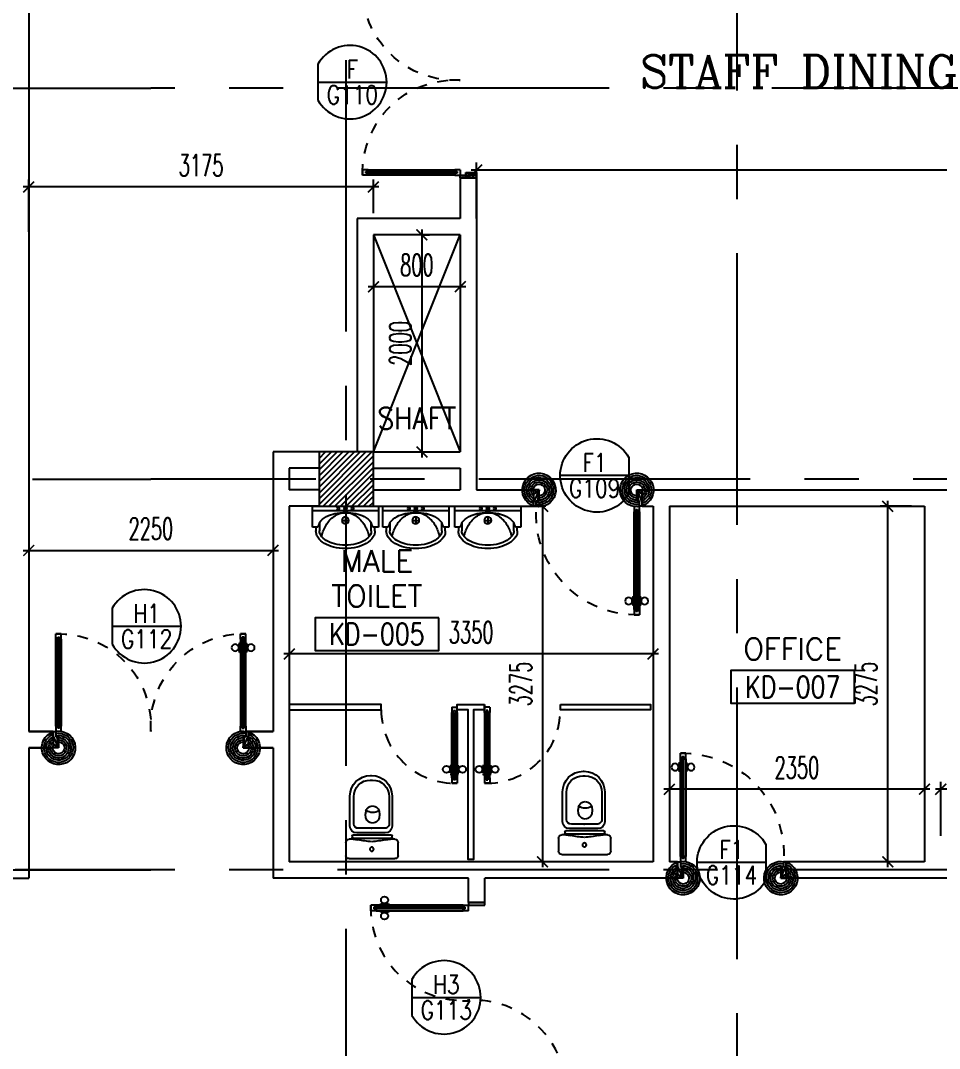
# Model space of a CAD drawing. Extents: x 417819.9 to 417911.9, y 43448 to 43539.2.
# Drawn here: x 417888.5 to 417896.96, y 43506.05 to 43515.52 of the extents above; entities that cross this region are included whole.
import ezdxf
from ezdxf.enums import TextEntityAlignment as Align

# ---------------------------------------------------------------- set-up
doc = ezdxf.new("R2010")
doc.units = 0
doc.header["$MEASUREMENT"] = 0
doc.header["$PDMODE"] = 3
doc.header["$PDSIZE"] = 0.1
for name, pattern in [('CENTER', [2, 1.25, -0.25, 0.25, -0.25]), ('CENTERX2', [4, 2.5, -0.5, 0.5, -0.5]), ('HIDDEN', [0.375, 0.25, -0.125])]:
    doc.linetypes.add(name, pattern=pattern)
doc.layers.get('0').update_dxf_attribs({"linetype": 'CONTINUOUS'})
doc.layers.get('DEFPOINTS').update_dxf_attribs({"linetype": 'CONTINUOUS'})
for name, color, linetype in [('AXES', 11, 'CENTERX2'), ('AXES1', 9, 'CENTER'), ('COL', 2, 'CONTINUOUS'), ('DIM', 4, 'CONTINUOUS'), ('DOOR', 4, 'CONTINUOUS'), ('DOOR-CR', 2, 'CONTINUOUS'), ('DOOR-NO', 3, 'CONTINUOUS'), ('HAT', 8, 'CONTINUOUS'), ('PART', 9, 'CONTINUOUS'), ('RM-BOX', 2, 'CONTINUOUS'), ('RM-NAME', 2, 'CONTINUOUS'), ('RM-NO', 2, 'CONTINUOUS'), ('SHAFTS', 4, 'CONTINUOUS'), ('SUNI-FUR', 3, 'CONTINUOUS'), ('WALL', 2, 'CONTINUOUS')]:
    doc.layers.add(name, color=color, linetype=linetype)
doc.styles.add('ROMANC', font='romanc', dxfattribs={"height": 0.1})
doc.styles.add('ROMANS', font='ROMANS.shx', dxfattribs={"width": 0.6})
doc.dimstyles.new('STANDARD in', dxfattribs={"dimtxt": 0.2, "dimasz": 0.1, "dimexe": 0.07, "dimexo": 0.05, "dimgap": 0.1, "dimtad": 1, "dimdec": 0, "dimlfac": 1000, "dimzin": 0, "dimdsep": 46, "dimtxsty": 'ROMANS', "dimblk": 'ARCHTICK', "dimcen": 0.05, "dimdle": 0.05, "dimclrd": 4, "dimclre": 4, "dimclrt": 2, "dimadec": 0, "dimazin": 0, "dimtfac": 1, "dimtdec": 0, "dimtmove": 2, "dimatfit": 3, "dimfxl": 0, "dimtolj": 1, "dimtzin": 0, "dimarcsym": 0})

# ---------------------------------------------------------------- blocks, each defined once
blk = doc.blocks.new('RM1')
at = {"layer": 'RM-BOX'}
blk.add_lwpolyline([(569.9, -200), (-569.9, -200), (-569.9, -500), (569.9, -500)], close=True, dxfattribs=at)
at = {"layer": 'RM-NAME', "style": 'ROMANS'}
for tag, p in [('ROOMNAME1', (0, 323.8)), ('ROOMNAME2', (0, 0))]:
    blk.add_attdef(tag, text='', height=200, dxfattribs=at).set_placement(p, align=Align.MIDDLE)
at = {"layer": 'RM-NO', "style": 'ROMANS', "width": 0.8}
blk.add_attdef('ROOMNO', text='', height=200, dxfattribs=at).set_placement((0, -350), align=Align.MIDDLE)
blk = doc.blocks.new('A$C272A55A0')
at = {"layer": 'DOOR', "color": 0, "linetype": 'ByBlock'}
for p, q in [((0, 900.4), (0, 1050.4)), ((50, 1050.4), (0, 1050.4)), ((50, 950.4), (50, 1050.4)), ((1750, 950.4), (1750, 1050.4)), ((1750, 1050.4), (1800, 1050.4)), ((1800, 1050.4), (1800, 900.4)), ((25, 950.4), (50, 950.4)), ((25, 900.4), (25, 950.4)), ((1775, 950.4), (1750, 950.4)), ((1775, 900.4), (1775, 950.4)), ((0, 900.4), (25, 900.4)), ((75, 900.4), (25, 900.4)), ((25, 850.4), (25, 900.4)), ((58, 870.4), (42, 870.4)), ((42, 870.4), (42, 850.4)), ((58, 850.4), (58, 870.4)), ((75, 900.4), (75, 850.4)), ((1725, 900.4), (1775, 900.4)), ((1725, 900.4), (1725, 850.4)), ((1742, 870.4), (1758, 870.4)), ((1742, 850.4), (1742, 870.4)), ((1758, 870.4), (1758, 850.4)), ((1800, 900.4), (1775, 900.4)), ((1775, 850.4), (1775, 900.4)), ((42, 850.4), (25, 850.4)), ((75, 850.4), (58, 850.4)), ((1725, 850.4), (1742, 850.4)), ((1758, 850.4), (1775, 850.4)), ((1717.8, 160.1), (1708.8, 160.1)), ((1708.8, 95.3), (1708.8, 160.1)), ((1717.8, 95.3), (1708.8, 95.3)), ((1725, 172.7), (1717.8, 172.7)), ((1717.8, 172.7), (1717.8, 82.7)), ((1717.8, 95.3), (1717.8, 160.1)), ((1775, 172.7), (1782.2, 172.7)), ((1782.2, 172.7), (1782.2, 82.7)), ((1782.2, 160.1), (1791.2, 160.1)), ((1782.2, 95.3), (1782.2, 160.1)), ((1782.2, 95.3), (1791.2, 95.3)), ((1791.2, 95.3), (1791.2, 160.1)), ((25, 50.4), (42, 50.4)), ((25, 50.4), (25, 0.4)), ((25, 0.4), (75, 0.4)), ((75, 0.4), (25, 0.4)), ((42, 50.4), (42, 30.4)), ((42, 30.4), (58, 30.4)), ((58, 50.4), (75, 50.4)), ((58, 50.4), (58, 30.4)), ((75, 50.4), (75, 0.4)), ((1725, 82.7), (1717.8, 82.7)), ((1742, 50.4), (1725, 50.4)), ((1725, 50.4), (1725, 0.4)), ((1775, 0.4), (1725, 0.4)), ((1725, 0.4), (1775, 0.4)), ((1742, 50.4), (1742, 30.4)), ((1758, 30.4), (1742, 30.4)), ((1775, 50.4), (1758, 50.4)), ((1758, 50.4), (1758, 30.4)), ((1775, 82.7), (1782.2, 82.7)), ((1775, 50.4), (1775, 0.4))]:
    blk.add_line(p, q, dxfattribs=at)
at = {"layer": 'DOOR', "color": 9, "linetype": 'ByBlock'}
for p, q in [((50, 1050.4), (0, 1010.2)), ((50, 1050.4), (0, 936.6)), ((50, 1050.4), (36.6, 950.4)), ((1750, 1050.4), (1800, 1010.2)), ((1750, 1050.4), (1800, 936.6)), ((1750, 1050.4), (1763.4, 950.4))]:
    blk.add_line(p, q, dxfattribs=at)
at = {"layer": 'DOOR', "linetype": 'ByBlock'}
for p, q in [((25, 850.4), (25, 50.4)), ((42, 850.4), (42, 50.4)), ((58, 850.4), (58, 50.4)), ((75, 50.4), (75, 850.4)), ((1725, 50.4), (1725, 850.4)), ((1742, 850.4), (1742, 50.4)), ((1758, 850.4), (1758, 50.4)), ((1775, 850.4), (1775, 50.4))]:
    blk.add_line(p, q, dxfattribs=at)
at = {"layer": 'DOOR', "color": 0, "linetype": 'ByBlock'}
for centre in [(1676.5, 127.7), (1823.5, 127.7)]:
    blk.add_circle(centre, 32.4, dxfattribs=at)
at = {"layer": 'DOOR', "color": 9, "linetype": 'ByBlock'}
for centre, radius, start, end in [((50, 1050.4), 34.4, 180, 270), ((50, 1050.4), 14.4, 180, 270), ((1750, 1050.4), 14.4, 270, 0), ((1750, 1050.4), 34.4, 270, 0), ((50, 1050.4), 54.4, 203.20738, 270), ((50, 1050.4), 74.4, 227.77643, 270), ((50, 1050.4), 94.4, 238.01819, 270), ((50, 1050.4), 114.4, 244.08384, 257.37743), ((1750, 1050.4), 54.4, 270, 336.79262), ((1750, 1050.4), 74.4, 270, 312.22357), ((1750, 1050.4), 94.4, 270, 301.98181), ((1750, 1050.4), 114.4, 282.62257, 295.91616), ((50, 1050.4), 134.4, 248.15985, 259.28002), ((50, 1050.4), 154.4, 251.10529, 256.28577), ((1750, 1050.4), 134.4, 280.71998, 291.84015), ((1750, 1050.4), 154.4, 283.71423, 288.89471)]:
    blk.add_arc(centre, radius, start, end, dxfattribs=at)
at = {"layer": 'DOOR', "linetype": 'HIDDEN', "ltscale": 0.5}
for centre, start, end in [((50, 851.4), 268.31738, 3.29648), ((1750, 851.4), 176.70352, 271.68262)]:
    blk.add_arc(centre, 851.4, start, end, dxfattribs=at)
at = {"layer": 'WALL', "linetype": 'ByBlock'}
blk.add_line((1800, 900.4), (1800, 1050.4), dxfattribs=at)
blk = doc.blocks.new('DD1')
at = {"layer": 'DOOR-CR'}
blk.add_line((-316.5, 0), (316.5, 0), dxfattribs=at)
blk.add_lwpolyline([(-316.5, -165.7, 3.820224), (-316.5, 165.7)], format="xyb", close=True, dxfattribs=at)
at = {"layer": 'DOOR-NO', "color": 255, "style": 'ROMANS'}
for tag, width, p in [('G', 0.8, (-21.7, 155.8)), ('0000', 0.7, (-21.7, -135.5))]:
    blk.add_attdef(tag, text='', height=195.5, dxfattribs=dict(at, width=width)).set_placement(p, align=Align.MIDDLE)
blk = doc.blocks.new('COL50')
at = {"layer": 'COL'}
blk.add_lwpolyline([(-250, 250), (-250, -250), (250, -250), (250, 250)], close=True, dxfattribs=at)
blk = doc.blocks.new('*X51')
at = {"color": 0}
for p, q in [((84179.2, 55117.1), (84663.1, 55601)), ((84179.2, 55170.2), (84610.1, 55601)), ((84179.2, 55223.2), (84557, 55601)), ((84179.2, 55276.2), (84504, 55601)), ((84179.2, 55329.3), (84451, 55601)), ((84179.2, 55382.3), (84397.9, 55601)), ((84179.2, 55435.3), (84344.9, 55601)), ((84179.2, 55488.4), (84291.9, 55601)), ((84179.2, 55541.4), (84238.8, 55601)), ((84179.2, 55594.4), (84185.8, 55601)), ((84216.1, 55101), (84679.2, 55564.1)), ((84269.2, 55101), (84679.2, 55511.1)), ((84322.2, 55101), (84679.2, 55458)), ((84375.2, 55101), (84679.2, 55405)), ((84428.3, 55101), (84679.2, 55352)), ((84481.3, 55101), (84679.2, 55298.9)), ((84534.3, 55101), (84679.2, 55245.9)), ((84587.4, 55101), (84679.2, 55192.9)), ((84640.4, 55101), (84679.2, 55139.8))]:
    blk.add_line(p, q, dxfattribs=at)
blk = doc.blocks.new('2')
at = {"layer": 'SUNI-FUR', "linetype": 'Continuous'}
for p, q in [((0.0137, 0.765), (0.0041, 0.765)), ((0.0159, 0.7241), (-0.0034, 0.7241)), ((-0.1849, 0.576), (-0.1849, 0.2998)), ((-0.1587, 0.5702), (-0.1587, 0.3197)), ((0.1683, 0.3197), (0.1683, 0.5702)), ((0.2027, 0.2998), (0.2027, 0.576)), ((-0.005, 0.4872), (-0.0292, 0.4813)), ((0.0193, 0.4813), (-0.005, 0.4872)), ((-0.0651, 0.438), (-0.0703, 0.4064)), ((-0.0703, 0.4064), (-0.0651, 0.3747)), ((0.0603, 0.4064), (0.0551, 0.438)), ((0.0565, 0.3772), (0.0603, 0.4064)), ((-0.0292, 0.3314), (-0.005, 0.3255)), ((-0.005, 0.3255), (0.0193, 0.3314)), ((-0.1863, 0.1994), (-0.1863, 0.2076)), ((-0.1763, 0.2176), (0.1724, 0.2176)), ((0.1724, 0.1894), (-0.1763, 0.1894)), ((-0.1219, 0.2368), (0.0089, 0.2368)), ((-0.1129, 0.2792), (0.0084, 0.2792)), ((0.0012, 0.2792), (0.1226, 0.2792)), ((0.0084, 0.2792), (0.0012, 0.2792)), ((0.0089, 0.2368), (0.1397, 0.2368)), ((0.1824, 0.2076), (0.1824, 0.1994)), ((-0.2413, 0.03), (-0.2413, 0.1498)), ((-0.2113, 0.1798), (-0.1699, 0.1798)), ((0.1743, 0.1798), (0.2113, 0.1798)), ((0.1743, 0.1798), (0.1743, 0.1798)), ((0.2413, 0.1498), (0.2413, 0.03)), ((0.2113, 0), (-0.2113, 0))]:
    blk.add_line(p, q, dxfattribs=at)
blk.add_circle((0.0019, 0.0872), 0.0184, dxfattribs=at)
for centre, radius, start, end in [((0.0041, 0.576), 0.189, 90, 180), ((0.0137, 0.576), 0.189, 0, 90), ((-0.0048, 0.5702), 0.1539, 90, 180), ((0.0144, 0.5702), 0.1539, 0, 90), ((0.0019, 0.4207), 0.0682, 117.15318, 141.07583), ((-0.0119, 0.4207), 0.0682, 38.92417, 62.84682), ((0.0126, 0.412), 0.082, 141.07583, 161.50405), ((-0.0074, 0.5367), 0.1117, 239.42337, 302.91619), ((-0.0226, 0.412), 0.082, 18.49595, 38.92417), ((-0.1219, 0.2998), 0.063, 180, 270), ((-0.1156, 0.3224), 0.0432, 183.51288, 273.51288), ((0.0126, 0.4007), 0.082, 198.49595, 218.92417), ((0.0019, 0.392), 0.0682, 218.92417, 242.84682), ((-0.0119, 0.392), 0.0682, 297.15318, 321.07583), ((-0.0289, 0.4058), 0.0901, 321.07583, 341.50405), ((0.1252, 0.3224), 0.0432, 266.48712, 356.48712), ((0.1397, 0.2998), 0.063, 270, 0), ((-0.1763, 0.2076), 0.01, 90, 180), ((-0.1763, 0.1994), 0.01, 180, 270), ((0.1724, 0.2076), 0.01, 0, 90), ((0.1724, 0.1994), 0.01, 270, 0), ((-0.2113, 0.1498), 0.03, 90, 180), ((-0.2015, -0.2523), 0.4332, 79.75352, 85.81091), ((0.0746, 1.126), 0.9726, 258.19384, 265.73474), ((-0.0701, 1.126), 0.9726, 274.26526, 281.80616), ((0.2059, -0.2523), 0.4332, 94.18909, 100.24648), ((0.2113, 0.1498), 0.03, 0, 90), ((-0.2113, 0.03), 0.03, 180, 270), ((0.2113, 0.03), 0.03, 270, 0)]:
    blk.add_arc(centre, radius, start, end, dxfattribs=at)
blk = doc.blocks.new('_ARCHTICK')
at = {"color": 0, "linetype": 'ByBlock', "const_width": 0.15}
blk.add_lwpolyline([(-0.5, -0.5), (0.5, 0.5)], dxfattribs=at)
blk = doc.blocks.new('*D435')
at = {"layer": 'DEFPOINTS', "color": 0}
for p in [(417888.5716, 43513.9851), (417891.7466, 43513.6943), (417888.5716, 43513.5206)]:
    blk.add_point(p, dxfattribs=at)
at = {"layer": 'DIM', "color": 4, "lineweight": -2}
for p, q in [((417891.7966, 43513.9851), (417888.5216, 43513.9851)), ((417888.5716, 43513.5706), (417888.5716, 43514.0551)), ((417891.7466, 43513.7443), (417891.7466, 43514.0551))]:
    blk.add_line(p, q, dxfattribs=at)
at = {"layer": 'DIM', "color": 4, "lineweight": -2, "xscale": 0.1, "yscale": 0.1, "zscale": 0.1, "rotation": 180}
blk.add_blockref('_ARCHTICK', (417888.5716, 43513.9851), dxfattribs=at)
at = {"layer": 'DIM', "color": 4, "lineweight": -2, "xscale": 0.1, "yscale": 0.1, "zscale": 0.1}
blk.add_blockref('_ARCHTICK', (417891.7466, 43513.9851), dxfattribs=at)
at = {"layer": 'DIM', "color": 2, "insert": (417890.1591, 43514.1851), "char_height": 0.2, "attachment_point": 5, "style": 'ROMANS'}
blk.add_mtext('\\A1;3175', dxfattribs=at)
blk = doc.blocks.new('*D436')
at = {"layer": 'DEFPOINTS', "color": 0}
for p in [(417891.7466, 43513.1904), (417892.5466, 43513.1904), (417891.7466, 43513.0661)]:
    blk.add_point(p, dxfattribs=at)
at = {"layer": 'DIM', "color": 4, "lineweight": -2}
for p, q in [((417891.7466, 43513.1404), (417891.7466, 43512.9961)), ((417892.5466, 43513.1404), (417892.5466, 43512.9961)), ((417892.5966, 43513.0661), (417891.6966, 43513.0661))]:
    blk.add_line(p, q, dxfattribs=at)
at = {"layer": 'DIM', "color": 4, "lineweight": -2, "xscale": 0.1, "yscale": 0.1, "zscale": 0.1, "rotation": 180}
blk.add_blockref('_ARCHTICK', (417891.7466, 43513.0661), dxfattribs=at)
at = {"layer": 'DIM', "color": 4, "lineweight": -2, "xscale": 0.1, "yscale": 0.1, "zscale": 0.1}
blk.add_blockref('_ARCHTICK', (417892.5466, 43513.0661), dxfattribs=at)
at = {"layer": 'DIM', "color": 2, "insert": (417892.1466, 43513.2661), "char_height": 0.2, "attachment_point": 5, "style": 'ROMANS'}
blk.add_mtext('\\A1;800', dxfattribs=at)
blk = doc.blocks.new('*D437')
at = {"layer": 'DEFPOINTS', "color": 0}
for p in [(417892.1466, 43513.5443), (417892.1466, 43511.5443), (417892.1931, 43511.5443)]:
    blk.add_point(p, dxfattribs=at)
at = {"layer": 'DIM', "color": 4, "lineweight": -2}
for p, q in [((417892.1931, 43513.5943), (417892.1931, 43511.4943)), ((417892.1966, 43513.5443), (417892.2631, 43513.5443)), ((417892.1966, 43511.5443), (417892.2631, 43511.5443))]:
    blk.add_line(p, q, dxfattribs=at)
at = {"layer": 'DIM', "color": 4, "lineweight": -2, "xscale": 0.1, "yscale": 0.1, "zscale": 0.1}
for p, rotation in [((417892.1931, 43513.5443), 90), ((417892.1931, 43511.5443), 270)]:
    blk.add_blockref('_ARCHTICK', p, dxfattribs=dict(at, rotation=rotation))
at = {"layer": 'DIM', "color": 2, "insert": (417891.9931, 43512.5443), "char_height": 0.2, "attachment_point": 5, "rotation": 90, "style": 'ROMANS'}
blk.add_mtext('\\A1;2000', dxfattribs=at)
blk = doc.blocks.new('*D439')
at = {"layer": 'DEFPOINTS', "color": 0}
for p in [(417905.9166, 43514.1422), (417892.6966, 43513.6447), (417905.9166, 43513.4357)]:
    blk.add_point(p, dxfattribs=at)
at = {"layer": 'DIM', "color": 4, "lineweight": -2}
for p, q in [((417892.6966, 43513.6947), (417892.6966, 43514.2122)), ((417905.9166, 43513.4857), (417905.9166, 43514.2122)), ((417892.6466, 43514.1422), (417905.9666, 43514.1422))]:
    blk.add_line(p, q, dxfattribs=at)
at = {"layer": 'DIM', "color": 4, "lineweight": -2, "xscale": 0.1, "yscale": 0.1, "zscale": 0.1, "rotation": 180}
blk.add_blockref('_ARCHTICK', (417892.6966, 43514.1422), dxfattribs=at)
at = {"layer": 'DIM', "color": 4, "lineweight": -2, "xscale": 0.1, "yscale": 0.1, "zscale": 0.1}
blk.add_blockref('_ARCHTICK', (417905.9166, 43514.1422), dxfattribs=at)
at = {"layer": 'DIM', "color": 2, "insert": (417899.3066, 43514.3422), "char_height": 0.2, "attachment_point": 5, "style": 'ROMANS'}
blk.add_mtext('\\A1;13220', dxfattribs=at)
blk = doc.blocks.new('*D444')
at = {"layer": 'DEFPOINTS', "color": 0}
for p in [(417896.9716, 43508.4376), (417899.8216, 43508.053), (417896.9716, 43507.9579)]:
    blk.add_point(p, dxfattribs=at)
at = {"layer": 'DIM', "color": 4, "lineweight": -2}
for p, q in [((417896.9716, 43508.0079), (417896.9716, 43508.5076)), ((417899.8216, 43508.103), (417899.8216, 43508.5076)), ((417899.8716, 43508.4376), (417896.9216, 43508.4376))]:
    blk.add_line(p, q, dxfattribs=at)
at = {"layer": 'DIM', "color": 4, "lineweight": -2, "xscale": 0.1, "yscale": 0.1, "zscale": 0.1, "rotation": 180}
blk.add_blockref('_ARCHTICK', (417896.9716, 43508.4376), dxfattribs=at)
at = {"layer": 'DIM', "color": 4, "lineweight": -2, "xscale": 0.1, "yscale": 0.1, "zscale": 0.1}
blk.add_blockref('_ARCHTICK', (417899.8216, 43508.4376), dxfattribs=at)
at = {"layer": 'DIM', "color": 2, "insert": (417898.3966, 43508.6376), "char_height": 0.2, "attachment_point": 5, "style": 'ROMANS'}
blk.add_mtext('\\A1;2850', dxfattribs=at)
blk = doc.blocks.new('*D446')
at = {"layer": 'DEFPOINTS', "color": 0}
for p in [(417894.4716, 43509.0453), (417896.8216, 43509.0453), (417894.4716, 43508.4376)]:
    blk.add_point(p, dxfattribs=at)
at = {"layer": 'DIM', "color": 4, "lineweight": -2}
for p, q in [((417894.4716, 43508.9953), (417894.4716, 43508.3676)), ((417896.8216, 43508.9953), (417896.8216, 43508.3676)), ((417896.8716, 43508.4376), (417894.4216, 43508.4376))]:
    blk.add_line(p, q, dxfattribs=at)
at = {"layer": 'DIM', "color": 4, "lineweight": -2, "xscale": 0.1, "yscale": 0.1, "zscale": 0.1, "rotation": 180}
blk.add_blockref('_ARCHTICK', (417894.4716, 43508.4376), dxfattribs=at)
at = {"layer": 'DIM', "color": 4, "lineweight": -2, "xscale": 0.1, "yscale": 0.1, "zscale": 0.1}
blk.add_blockref('_ARCHTICK', (417896.8216, 43508.4376), dxfattribs=at)
at = {"layer": 'DIM', "color": 2, "insert": (417895.6466, 43508.6376), "char_height": 0.2, "attachment_point": 5, "style": 'ROMANS'}
blk.add_mtext('\\A1;2350', dxfattribs=at)
blk = doc.blocks.new('*D447')
at = {"layer": 'DEFPOINTS', "color": 0}
for p in [(417896.4831, 43511.0443), (417896.7518, 43511.0443), (417896.5072, 43507.7693)]:
    blk.add_point(p, dxfattribs=at)
at = {"layer": 'DIM', "color": 4, "lineweight": -2}
for p, q in [((417896.7018, 43511.0443), (417896.4131, 43511.0443)), ((417896.4831, 43507.7193), (417896.4831, 43511.0943)), ((417896.4572, 43507.7693), (417896.4131, 43507.7693))]:
    blk.add_line(p, q, dxfattribs=at)
at = {"layer": 'DIM', "color": 4, "lineweight": -2, "xscale": 0.1, "yscale": 0.1, "zscale": 0.1}
for p, rotation in [((417896.4831, 43511.0443), 90), ((417896.4831, 43507.7693), 270)]:
    blk.add_blockref('_ARCHTICK', p, dxfattribs=dict(at, rotation=rotation))
at = {"layer": 'DIM', "color": 2, "insert": (417896.2831, 43509.4068), "char_height": 0.2, "attachment_point": 5, "rotation": 90, "style": 'ROMANS'}
blk.add_mtext('\\A1;3275', dxfattribs=at)
blk = doc.blocks.new('*D505')
at = {"layer": 'DEFPOINTS', "color": 0}
for p in [(417890.9716, 43509.7017), (417890.9716, 43509.6842), (417894.3216, 43509.7017)]:
    blk.add_point(p, dxfattribs=at)
at = {"layer": 'DIM', "color": 4, "lineweight": -2}
for p, q in [((417894.3716, 43509.6842), (417890.9216, 43509.6842)), ((417890.9716, 43509.6517), (417890.9716, 43509.6142)), ((417894.3216, 43509.6517), (417894.3216, 43509.6142))]:
    blk.add_line(p, q, dxfattribs=at)
at = {"layer": 'DIM', "color": 4, "lineweight": -2, "xscale": 0.1, "yscale": 0.1, "zscale": 0.1, "rotation": 180}
blk.add_blockref('_ARCHTICK', (417890.9716, 43509.6842), dxfattribs=at)
at = {"layer": 'DIM', "color": 4, "lineweight": -2, "xscale": 0.1, "yscale": 0.1, "zscale": 0.1}
blk.add_blockref('_ARCHTICK', (417894.3216, 43509.6842), dxfattribs=at)
at = {"layer": 'DIM', "color": 2, "insert": (417892.6466, 43509.8842), "char_height": 0.2, "attachment_point": 5, "style": 'ROMANS'}
blk.add_mtext('\\A1;3350', dxfattribs=at)
blk = doc.blocks.new('*D506')
at = {"layer": 'DEFPOINTS', "color": 0}
for p in [(417893.3831, 43511.0443), (417893.304, 43507.7693), (417893.3831, 43507.7693)]:
    blk.add_point(p, dxfattribs=at)
at = {"layer": 'DIM', "color": 4, "lineweight": -2}
for p, q in [((417893.3331, 43511.0443), (417893.234, 43511.0443)), ((417893.304, 43511.0943), (417893.304, 43507.7193)), ((417893.3331, 43507.7693), (417893.234, 43507.7693))]:
    blk.add_line(p, q, dxfattribs=at)
at = {"layer": 'DIM', "color": 4, "lineweight": -2, "xscale": 0.1, "yscale": 0.1, "zscale": 0.1}
for p, rotation in [((417893.304, 43511.0443), 90), ((417893.304, 43507.7693), 270)]:
    blk.add_blockref('_ARCHTICK', p, dxfattribs=dict(at, rotation=rotation))
at = {"layer": 'DIM', "color": 2, "insert": (417893.104, 43509.4068), "char_height": 0.2, "attachment_point": 5, "rotation": 90, "style": 'ROMANS'}
blk.add_mtext('\\A1;3275', dxfattribs=at)
blk = doc.blocks.new('*D448')
at = {"layer": 'DEFPOINTS', "color": 0}
for p in [(417888.5716, 43510.7577), (417890.8216, 43510.7577), (417890.8216, 43510.6373)]:
    blk.add_point(p, dxfattribs=at)
at = {"layer": 'DIM', "color": 4, "lineweight": -2}
for p, q in [((417888.5716, 43510.7077), (417888.5716, 43510.5673)), ((417890.8216, 43510.7077), (417890.8216, 43510.5673)), ((417888.5216, 43510.6373), (417890.8716, 43510.6373))]:
    blk.add_line(p, q, dxfattribs=at)
at = {"layer": 'DIM', "color": 4, "lineweight": -2, "xscale": 0.1, "yscale": 0.1, "zscale": 0.1, "rotation": 180}
blk.add_blockref('_ARCHTICK', (417888.5716, 43510.6373), dxfattribs=at)
at = {"layer": 'DIM', "color": 4, "lineweight": -2, "xscale": 0.1, "yscale": 0.1, "zscale": 0.1}
blk.add_blockref('_ARCHTICK', (417890.8216, 43510.6373), dxfattribs=at)
at = {"layer": 'DIM', "color": 2, "insert": (417889.6966, 43510.8373), "char_height": 0.2, "attachment_point": 5, "style": 'ROMANS'}
blk.add_mtext('\\A1;2250', dxfattribs=at)
blk = doc.blocks.new('A$C24ED45A6')
at = {"layer": 'DOOR', "color": 0, "linetype": 'ByBlock'}
for p, q in [((925, 1100), (925, 1150)), ((925, 1150), (975, 1150)), ((975, 1150), (925, 1150)), ((975, 1100), (975, 1150)), ((908.8, 1055), (908.8, 990.2)), ((917.8, 1055), (908.8, 1055)), ((917.8, 977.6), (917.8, 1067.6)), ((925, 1067.6), (917.8, 1067.6)), ((917.8, 1055), (917.8, 990.2)), ((942, 1100), (925, 1100)), ((942, 1100), (942, 1120)), ((958, 1120), (942, 1120)), ((958, 1100), (958, 1120)), ((975, 1100), (958, 1100)), ((975, 1067.6), (982.2, 1067.6)), ((982.2, 977.6), (982.2, 1067.6)), ((982.2, 1055), (982.2, 990.2)), ((982.2, 1055), (991.2, 1055)), ((991.2, 1055), (991.2, 990.2)), ((917.8, 990.2), (908.8, 990.2)), ((925, 977.6), (917.8, 977.6)), ((975, 977.6), (982.2, 977.6)), ((982.2, 990.2), (991.2, 990.2)), ((925, 150), (925, 200)), ((925, 200), (942, 200)), ((942, 200), (942, 180)), ((958, 180), (958, 200)), ((958, 200), (975, 200)), ((975, 200), (975, 150)), ((0, 0), (0, 150)), ((0, 150), (25, 150)), ((25, 150), (25, 100)), ((25, 100), (50, 100)), ((50, 100), (50, 0)), ((925, 150), (975, 150)), ((942, 180), (958, 180)), ((975, 100), (950, 100)), ((950, 100), (950, 0)), ((1000, 150), (975, 150)), ((975, 150), (975, 100)), ((1000, 150), (1000, 0)), ((50, 0), (0, 0)), ((950, 0), (1000, 0))]:
    blk.add_line(p, q, dxfattribs=at)
at = {"layer": 'DOOR', "linetype": 'ByBlock'}
for p, q in [((925, 1100), (925, 200)), ((942, 200), (942, 1100)), ((958, 200), (958, 1100)), ((975, 200), (975, 1100))]:
    blk.add_line(p, q, dxfattribs=at)
at = {"layer": 'DOOR', "color": 9, "linetype": 'ByBlock'}
for p, q in [((50, 0), (0, 113.7)), ((50, 0), (36.6, 100)), ((950, 0), (1000, 113.7)), ((950, 0), (963.4, 100)), ((50, 0), (0, 40.1)), ((950, 0), (1000, 40.1))]:
    blk.add_line(p, q, dxfattribs=at)
at = {"layer": 'DOOR', "color": 0, "linetype": 'ByBlock'}
for centre in [(876.5, 1022.6), (1023.5, 1022.6)]:
    blk.add_circle(centre, 32.4, dxfattribs=at)
at = {"layer": 'DOOR', "linetype": 'HIDDEN', "ltscale": 0.5}
blk.add_arc((950, 222.5), 927.8, 88.45601, 184.48155, dxfattribs=at)
at = {"layer": 'DOOR', "color": 9, "linetype": 'ByBlock'}
for centre, radius, start, end in [((50, 0), 154.4, 103.71423, 108.89471), ((50, 0), 134.4, 100.71998, 111.84015), ((50, 0), 114.4, 102.62257, 115.91616), ((950, 0), 134.4, 68.15985, 79.28002), ((950, 0), 114.4, 64.08384, 77.37743), ((950, 0), 154.4, 71.10529, 76.28577), ((50, 0), 94.4, 90, 121.98181), ((50, 0), 74.4, 90, 132.22357), ((50, 0), 54.4, 90, 156.79262), ((50, 0), 34.4, 90, 180), ((50, 0), 14.4, 90, 180), ((950, 0), 94.4, 58.01819, 90), ((950, 0), 74.4, 47.77643, 90), ((950, 0), 54.4, 23.20738, 90), ((950, 0), 34.4, 0, 90), ((950, 0), 14.4, 0, 90)]:
    blk.add_arc(centre, radius, start, end, dxfattribs=at)
at = {"layer": 'WALL'}
blk.add_line((1000, 0), (1000, 150), dxfattribs=at)
blk = doc.blocks.new('fe-door')
at = {"layer": 'DOOR', "color": 0, "linetype": 'ByBlock'}
for p, q in [((150, 1800), (0, 1800)), ((0, 1800), (0, 1775)), ((150, 1775), (150, 1800)), ((-900, 1775), (-900, 1725)), ((-900, 1725), (-900, 1775)), ((-850, 1775), (-900, 1775)), ((-850, 1725), (-900, 1725)), ((-870, 1758), (-870, 1742)), ((-850, 1758), (-870, 1758)), ((-850, 1742), (-870, 1742)), ((-850, 1775), (-850, 1758)), ((-850, 1742), (-850, 1725)), ((-817.6, 1775), (-817.6, 1782.2)), ((-727.6, 1782.2), (-817.6, 1782.2)), ((-817.6, 1725), (-817.6, 1717.8)), ((-727.6, 1717.8), (-817.6, 1717.8)), ((-805, 1782.2), (-805, 1791.2)), ((-805, 1791.2), (-740.2, 1791.2)), ((-805, 1782.2), (-740.2, 1782.2)), ((-805, 1717.8), (-805, 1708.8)), ((-805, 1717.8), (-740.2, 1717.8)), ((-805, 1708.8), (-740.2, 1708.8)), ((-740.2, 1782.2), (-740.2, 1791.2)), ((-740.2, 1717.8), (-740.2, 1708.8)), ((-727.6, 1775), (-727.6, 1782.2)), ((-727.6, 1725), (-727.6, 1717.8)), ((-50, 1758), (-50, 1775)), ((-50, 1775), (0, 1775)), ((-30, 1758), (-50, 1758)), ((-50, 1725), (-50, 1742)), ((-50, 1742), (-30, 1742)), ((0, 1725), (-50, 1725)), ((-30, 1742), (-30, 1758)), ((0, 1725), (0, 1775)), ((0, 1775), (150, 1775)), ((0, 75), (0, 25)), ((0, 75), (50, 75)), ((0, 0), (0, 25)), ((0, 25), (50, 25)), ((150, 25), (0, 25)), ((0, 0), (150, 0)), ((30, 58), (30, 42)), ((50, 58), (30, 58)), ((30, 42), (50, 42)), ((50, 75), (50, 58)), ((50, 42), (50, 25)), ((150, 25), (150, 0)), ((850, 58), (850, 75)), ((850, 75), (900, 75)), ((850, 58), (870, 58)), ((850, 25), (850, 42)), ((850, 42), (870, 42)), ((850, 25), (900, 25)), ((870, 42), (870, 58)), ((900, 25), (900, 75)), ((900, 75), (900, 25))]:
    blk.add_line(p, q, dxfattribs=at)
at = {"layer": 'DOOR', "linetype": 'ByBlock'}
for p, q in [((-50, 1775), (-850, 1775)), ((-50, 1758), (-850, 1758)), ((-50, 1742), (-850, 1742)), ((-850, 1725), (-50, 1725)), ((850, 75), (50, 75)), ((50, 58), (850, 58)), ((50, 42), (850, 42)), ((50, 25), (850, 25))]:
    blk.add_line(p, q, dxfattribs=at)
at = {"layer": 'DOOR', "color": 0, "linetype": 'ByBlock'}
for centre in [(-772.6, 1823.5), (-772.6, 1676.5)]:
    blk.add_circle(centre, 32.4, dxfattribs=at)
at = {"layer": 'DOOR', "linetype": 'HIDDEN', "ltscale": 0.5}
for centre, start, end in [((-49, 1750), 178.31738, 273.29648), ((49, 50), 358.31738, 93.29648)]:
    blk.add_arc(centre, 851.4, start, end, dxfattribs=at)
at = {"layer": 'WALL'}
for p, q in [((0, 1800), (150, 1800)), ((0, 0), (150, 0))]:
    blk.add_line(p, q, dxfattribs=at)
at = {"layer": 'WALL', "linetype": 'ByBlock'}
blk.add_line((0, 1800), (150, 1800), dxfattribs=at)
blk = doc.blocks.new('3')
at = {"layer": 'SUNI-FUR', "linetype": 'Continuous'}
for p, q in [((-0.3039, 0), (-0.3039, -0.1919)), ((0.3039, 0), (-0.3039, 0)), ((0.3039, -0.1919), (0.3039, 0)), ((0.3039, -0.039), (-0.3039, -0.039)), ((0.0156, -0.021), (-0.0155, -0.021)), ((0, -0.0055), (0, -0.0366)), ((-0.2537, -0.1919), (-0.2387, -0.1496)), ((-0.2389, -0.2275), (-0.2389, -0.15)), ((0.0325, -0.13), (-0.0325, -0.13)), ((0, -0.0975), (0, -0.1625)), ((0.2387, -0.1496), (0.2537, -0.1919)), ((0.2389, -0.15), (0.2389, -0.2275)), ((-0.3039, -0.1919), (-0.2537, -0.1919)), ((-0.2714, -0.2275), (-0.2714, -0.1919)), ((0.2537, -0.1919), (0.3039, -0.1919)), ((0.2714, -0.1919), (0.2714, -0.2275))]:
    blk.add_line(p, q, dxfattribs=at)
for centre, radius in [((-0.065, -0.021), 0.0124), ((0, -0.021), 0.0155), ((0.065, -0.021), 0.0124), ((0, -0.13), 0.0325)]:
    blk.add_circle(centre, radius, dxfattribs=at)
for centre, radius, start, end in [((-0.0851, -0.2667), 0.1932, 117.03767, 142.6695), ((-0.028, -0.3651), 0.3068, 103.08645, 118.18778), ((0.0537, -0.3121), 0.2697, 118.74222, 143.05777), ((-0.0078, -0.528), 0.4705, 89.0532, 100.98953), ((-0.012, -0.189), 0.1301, 84.85355, 119.44542), ((0.0031, -0.2275), 0.1682, 61.44413, 91.16775), ((0, -0.5271), 0.4694, 78.06366, 90), ((-0.0403, -0.2967), 0.2498, 35.96083, 60.27638), ((0.0338, -0.3673), 0.3061, 62.96233, 78.06366), ((0.0851, -0.2667), 0.1932, 37.3305, 62.96233), ((0.104, -0.3429), 0.3284, 144.03917, 163.27388), ((-0.104, -0.3429), 0.3284, 16.72612, 35.96083), ((-0.1911, -0.2352), 0.0807, 174.55389, 214.67303), ((-0.0828, -0.1603), 0.2123, 214.67303, 239.08672), ((-0.1868, -0.2338), 0.0525, 173.08928, 213.20841), ((-0.0828, -0.1603), 0.1798, 214.67303, 239.08672), ((0.2045, -0.3731), 0.4333, 163.27388, 167.37502), ((0.0893, -0.1711), 0.1672, 300.91328, 325.32697), ((-0.2045, -0.3731), 0.4333, 12.73586, 16.72612), ((0.1708, -0.2275), 0.068, 325.32697, 0), ((0.1708, -0.2275), 0.1005, 325.32697, 0), ((-0.0354, -0.0811), 0.3046, 239.08672, 256.06993), ((-0.0354, -0.0811), 0.2721, 239.08672, 256.06993), ((0, 0.0617), 0.4517, 256.06993, 270), ((0, 0.0617), 0.4192, 256.06993, 270), ((0, 0.0617), 0.4192, 270, 283.93007), ((0, 0.0617), 0.4517, 270, 283.93007), ((0.0354, -0.0811), 0.2721, 283.93007, 300.91328), ((0.0354, -0.0811), 0.3046, 283.93007, 300.91328), ((0.0893, -0.1711), 0.1997, 300.91328, 325.32697)]:
    blk.add_arc(centre, radius, start, end, dxfattribs=at)

msp = doc.modelspace()

# ---------------------------------------------------------------- linework, layer by layer
at = {"layer": 'AXES'}
for p, q in [((417891.4966, 43448.6529), (417891.4966, 43538.4875)), ((417895.0966, 43466.8743), (417895.0966, 43525.6943)), ((417831.4566, 43514.8943), (417889.6966, 43514.8943)), ((417905.9166, 43514.8943), (417889.6966, 43514.8943)), ((417820.6052, 43511.2943), (417889.6966, 43511.2943)), ((417911.2163, 43511.2943), (417889.6966, 43511.2943)), ((417831.4566, 43507.6943), (417889.6966, 43507.6943)), ((417905.9166, 43507.6943), (417889.6966, 43507.6943))]:
    msp.add_line(p, q, dxfattribs=at)
at = {"layer": 'AXES1'}
msp.add_line((417889.6966, 43507.6943), (417887.2966, 43507.6943), dxfattribs=at)
at = {"layer": 'DOOR', "linetype": 'ByBlock'}
for p, q in [((417892.468, 43509.1943), (417892.468, 43509.1443)), ((417892.468, 43509.1943), (417892.518, 43509.1943)), ((417892.468, 43508.5443), (417892.468, 43509.1443)), ((417892.468, 43509.1443), (417892.485, 43509.1443)), ((417892.485, 43509.1443), (417892.485, 43509.1643)), ((417892.485, 43509.1643), (417892.501, 43509.1643)), ((417892.485, 43509.1443), (417892.485, 43508.5443)), ((417892.501, 43509.1643), (417892.501, 43509.1443)), ((417892.501, 43509.1443), (417892.501, 43508.5443)), ((417892.501, 43509.1443), (417892.518, 43509.1443)), ((417892.518, 43509.1443), (417892.518, 43509.1943)), ((417892.518, 43509.1443), (417892.518, 43508.5443)), ((417892.768, 43509.1443), (417892.768, 43509.1943)), ((417892.818, 43509.1943), (417892.768, 43509.1943)), ((417892.768, 43509.1443), (417892.768, 43508.5443)), ((417892.785, 43509.1443), (417892.768, 43509.1443)), ((417892.785, 43509.1643), (417892.785, 43509.1443)), ((417892.801, 43509.1643), (417892.785, 43509.1643)), ((417892.785, 43509.1443), (417892.785, 43508.5443)), ((417892.801, 43509.1443), (417892.801, 43509.1643)), ((417892.801, 43509.1443), (417892.801, 43508.5443)), ((417892.818, 43509.1443), (417892.801, 43509.1443)), ((417892.818, 43509.1943), (417892.818, 43509.1443)), ((417892.818, 43508.5443), (417892.818, 43509.1443)), ((417892.4608, 43508.6541), (417892.4518, 43508.6541)), ((417892.4518, 43508.5893), (417892.4518, 43508.6541)), ((417892.4608, 43508.5893), (417892.4518, 43508.5893)), ((417892.4608, 43508.5893), (417892.4608, 43508.6541)), ((417892.468, 43508.5767), (417892.4608, 43508.5767)), ((417892.4608, 43508.5667), (417892.4608, 43508.5767)), ((417892.518, 43508.5767), (417892.5252, 43508.5767)), ((417892.5252, 43508.6541), (417892.5342, 43508.6541)), ((417892.5252, 43508.5893), (417892.5252, 43508.6541)), ((417892.5252, 43508.5893), (417892.5342, 43508.5893)), ((417892.5252, 43508.5667), (417892.5252, 43508.5767)), ((417892.5342, 43508.5893), (417892.5342, 43508.6541)), ((417892.7608, 43508.6541), (417892.7518, 43508.6541)), ((417892.7518, 43508.5893), (417892.7518, 43508.6541)), ((417892.7608, 43508.5893), (417892.7518, 43508.5893)), ((417892.7608, 43508.5893), (417892.7608, 43508.6541)), ((417892.768, 43508.5767), (417892.7608, 43508.5767)), ((417892.7608, 43508.5667), (417892.7608, 43508.5767)), ((417892.818, 43508.5767), (417892.8252, 43508.5767)), ((417892.8252, 43508.6541), (417892.8342, 43508.6541)), ((417892.8252, 43508.5893), (417892.8252, 43508.6541)), ((417892.8252, 43508.5893), (417892.8342, 43508.5893)), ((417892.8252, 43508.5667), (417892.8252, 43508.5767)), ((417892.8342, 43508.5893), (417892.8342, 43508.6541)), ((417892.468, 43508.5667), (417892.4608, 43508.5667)), ((417892.485, 43508.5443), (417892.468, 43508.5443)), ((417892.468, 43508.5443), (417892.468, 43508.4943)), ((417892.485, 43508.5443), (417892.485, 43508.5243)), ((417892.518, 43508.5443), (417892.501, 43508.5443)), ((417892.501, 43508.5443), (417892.501, 43508.5243)), ((417892.518, 43508.5667), (417892.5252, 43508.5667)), ((417892.518, 43508.5443), (417892.518, 43508.4943)), ((417892.768, 43508.5667), (417892.7608, 43508.5667)), ((417892.768, 43508.5443), (417892.785, 43508.5443)), ((417892.768, 43508.5443), (417892.768, 43508.4943)), ((417892.768, 43508.4943), (417892.818, 43508.4943)), ((417892.818, 43508.4943), (417892.768, 43508.4943)), ((417892.785, 43508.5443), (417892.785, 43508.5243)), ((417892.785, 43508.5243), (417892.801, 43508.5243)), ((417892.801, 43508.5443), (417892.818, 43508.5443)), ((417892.801, 43508.5443), (417892.801, 43508.5243)), ((417892.818, 43508.5667), (417892.8252, 43508.5667)), ((417892.818, 43508.5443), (417892.818, 43508.4943))]:
    msp.add_line(p, q, dxfattribs=at)
at = {"layer": 'DOOR', "color": 97, "linetype": 'ByBlock'}
for p, q in [((417892.518, 43508.4943), (417892.468, 43508.4943)), ((417892.468, 43508.4943), (417892.518, 43508.4943)), ((417892.501, 43508.5243), (417892.485, 43508.5243))]:
    msp.add_line(p, q, dxfattribs=at)
at = {"layer": 'DOOR', "linetype": 'ByBlock'}
for centre in [(417892.4195, 43508.6217), (417892.5665, 43508.6217), (417892.7195, 43508.6217), (417892.8665, 43508.6217)]:
    msp.add_circle(centre, 0.0324, dxfattribs=at)
at = {"layer": 'DOOR', "linetype": 'HIDDEN', "ltscale": 0.5}
for centre, start, end in [((417892.493, 43509.1689), 179.96077, 272.12255), ((417892.793, 43509.1689), 267.87745, 0.03923)]:
    msp.add_arc(centre, 0.675, start, end, dxfattribs=at)
at = {"layer": 'PART'}
msp.add_line((417892.768, 43509.1693), (417892.768, 43509.2193), dxfattribs=at)
for points in [[(417890.9716, 43509.1693), (417891.818, 43509.1689), (417891.818, 43509.2193), (417890.9716, 43509.2193)], [(417892.768, 43509.2193), (417892.768, 43509.1693), (417892.668, 43509.1693), (417892.668, 43507.7923), (417892.618, 43507.7923), (417892.618, 43509.1693), (417892.518, 43509.1693), (417892.518, 43509.2193), (417892.768, 43509.2193)]]:
    msp.add_lwpolyline(points, dxfattribs=at)
msp.add_lwpolyline([(417893.468, 43509.2193), (417894.2986, 43509.2193), (417894.2986, 43509.1693), (417893.468, 43509.1689)], close=True, dxfattribs=at)
at = {"layer": 'SHAFTS'}
for p, q in [((417891.7466, 43511.5443), (417892.5466, 43513.5443)), ((417891.7466, 43513.5443), (417892.5466, 43511.5443))]:
    msp.add_line(p, q, dxfattribs=at)
at = {"layer": 'WALL'}
for p, q in [((417888.5716, 43525.0193), (417888.5716, 43508.9693)), ((417888.5716, 43525.0193), (417888.5716, 43508.9693)), ((417888.5716, 43525.0193), (417888.5716, 43508.9693)), ((417888.5716, 43524.6634), (417888.5716, 43508.9693)), ((417892.5466, 43514.0693), (417892.6966, 43514.0693)), ((417892.5466, 43514.0693), (417892.5466, 43513.6943)), ((417892.6966, 43514.0693), (417892.6966, 43511.1943)), ((417891.5966, 43513.6943), (417891.5966, 43511.5443)), ((417892.5466, 43513.6943), (417891.5966, 43513.6943)), ((417892.0966, 43513.6943), (417891.5966, 43513.6943)), ((417891.5966, 43513.6943), (417891.5966, 43511.5443)), ((417891.7466, 43513.5443), (417891.7466, 43511.5443)), ((417892.5466, 43513.5443), (417891.7466, 43513.5443)), ((417891.7466, 43513.5443), (417891.7466, 43511.5443)), ((417892.0966, 43513.5443), (417891.7466, 43513.5443)), ((417892.5466, 43513.5443), (417892.5466, 43511.5443)), ((417890.8216, 43511.5443), (417890.8216, 43508.9693)), ((417890.8216, 43511.5443), (417890.8216, 43508.9693)), ((417891.2466, 43511.5443), (417890.8216, 43511.5443)), ((417891.2466, 43511.5443), (417890.8216, 43511.5443)), ((417891.2466, 43511.5443), (417890.8216, 43511.5443)), ((417891.7466, 43511.5443), (417892.5466, 43511.5443)), ((417891.7466, 43511.5443), (417892.0966, 43511.5443)), ((417891.2466, 43511.3943), (417890.9716, 43511.3943)), ((417890.9716, 43511.3943), (417890.9716, 43511.1943)), ((417891.7466, 43511.3943), (417892.5466, 43511.3943)), ((417892.5466, 43511.3943), (417892.5466, 43511.1943)), ((417891.2466, 43511.1943), (417890.9716, 43511.1943)), ((417891.7466, 43511.1943), (417892.5466, 43511.1943)), ((417892.6966, 43511.1943), (417893.2216, 43511.1943)), ((417893.2216, 43511.1943), (417893.2216, 43511.0443)), ((417894.2216, 43511.1943), (417898.4466, 43511.1943)), ((417894.2216, 43511.0443), (417894.2216, 43511.1943)), ((417890.9716, 43511.0443), (417890.9716, 43507.7693)), ((417890.9716, 43511.0443), (417890.9716, 43507.7693)), ((417891.2466, 43511.0443), (417890.9716, 43511.0443)), ((417891.2466, 43511.0443), (417890.9716, 43511.0443)), ((417891.7466, 43511.0443), (417893.2216, 43511.0443)), ((417894.2216, 43511.0443), (417894.3216, 43511.0443)), ((417894.3216, 43511.0443), (417894.3216, 43507.7693)), ((417894.4716, 43511.0443), (417894.4716, 43507.7693)), ((417894.4716, 43511.0443), (417896.8216, 43511.0443)), ((417896.8216, 43511.0443), (417896.8216, 43507.7693)), ((417888.7966, 43508.9693), (417888.5716, 43508.9693)), ((417888.5716, 43508.9693), (417888.7966, 43508.9693)), ((417888.7966, 43508.9693), (417888.5716, 43508.9693)), ((417888.5716, 43508.9693), (417888.7966, 43508.9693)), ((417888.7966, 43508.9693), (417888.7966, 43508.8193)), ((417888.7966, 43508.9693), (417888.7966, 43508.8193)), ((417888.7966, 43508.9693), (417888.7966, 43508.8193)), ((417888.7966, 43508.9693), (417888.7966, 43508.8193)), ((417890.8216, 43508.9693), (417890.5966, 43508.9693)), ((417890.5966, 43508.9693), (417890.5966, 43508.8193)), ((417890.5966, 43508.9693), (417890.5966, 43508.8193)), ((417890.5966, 43508.9693), (417890.8216, 43508.9693)), ((417888.5716, 43508.8193), (417888.5716, 43507.6193)), ((417888.7966, 43508.8193), (417888.5716, 43508.8193)), ((417888.5716, 43508.8193), (417888.5716, 43507.6193)), ((417888.5716, 43508.8193), (417888.7966, 43508.8193)), ((417888.5716, 43508.8193), (417888.5716, 43507.6193)), ((417888.7966, 43508.8193), (417888.5716, 43508.8193)), ((417888.5716, 43508.8193), (417888.5716, 43507.6193)), ((417888.5716, 43508.8193), (417888.7966, 43508.8193)), ((417890.8216, 43508.8193), (417890.5966, 43508.8193)), ((417890.5966, 43508.8193), (417890.8216, 43508.8193)), ((417890.8216, 43508.8193), (417890.8216, 43507.6193)), ((417890.8216, 43508.8193), (417890.8216, 43507.6193)), ((417894.3216, 43507.7693), (417890.9716, 43507.7693)), ((417892.343, 43507.7693), (417890.9716, 43507.7693)), ((417894.548, 43507.7693), (417894.4716, 43507.7693)), ((417894.548, 43507.7693), (417894.548, 43507.6193)), ((417896.8216, 43507.7693), (417895.548, 43507.7693)), ((417895.548, 43507.7693), (417895.548, 43507.6193)), ((417886.7716, 43507.6193), (417888.5716, 43507.6193)), ((417887.2966, 43507.6193), (417888.5716, 43507.6193)), ((417892.6216, 43507.6193), (417890.8216, 43507.6193)), ((417892.0966, 43507.6193), (417890.8216, 43507.6193)), ((417892.6216, 43507.3943), (417892.6216, 43507.6193)), ((417892.7716, 43507.3943), (417892.7716, 43507.6193)), ((417894.548, 43507.6193), (417892.7716, 43507.6193)), ((417898.6716, 43507.6193), (417895.548, 43507.6193)), ((417892.6216, 43507.3943), (417892.7716, 43507.3943))]:
    msp.add_line(p, q, dxfattribs=at)

# ---------------------------------------------------------------- block references
at = {"layer": 'COL', "xscale": 0.001000000047497451, "yscale": 0.0009999999892897904, "zscale": 0.001}
msp.add_blockref('COL50', (417891.4966, 43511.2943), dxfattribs=at)
at = {"layer": 'DIM', "xscale": 0.001000000047497451, "yscale": 0.0009999999892897904, "zscale": 0.001}
msp.add_blockref('fe-door', (417892.6216, 43505.5943), dxfattribs=at)
at = {"layer": 'DOOR', "color": 0, "yscale": 0.0009999999892897904, "zscale": 0.001}
for name, p, xscale, rotation in [('A$C272A55A0', (417891.6463, 43514.0693), -0.0009999999892897904, 270), ('A$C24ED45A6', (417893.2216, 43511.1943), -0.001000000047497451, 180), ('A$C272A55A0', (417888.7966, 43509.8697), -0.001000000047497451, 180), ('A$C272A55A0', (417888.7966, 43509.8697), -0.001000000047497451, 180)]:
    msp.add_blockref(name, p, dxfattribs=dict(at, xscale=xscale, rotation=rotation))
at = {"layer": 'DOOR', "color": 0, "xscale": -0.001000000047497451, "yscale": 0.0009999999892897904, "zscale": 0.001}
msp.add_blockref('A$C24ED45A6', (417895.548, 43507.6193), dxfattribs=at)
at = {"layer": 'DOOR-NO'}
ref = msp.add_blockref('DD1', (417891.5518, 43514.9507), dxfattribs=dict(at, xscale=0.001000000047497451, yscale=0.0009999999892897904, zscale=0.001))
ref.add_attrib('G', 'F', dxfattribs={"height": 0.17, "style": 'ROMANS', "width": 0.8}).set_placement((417891.5518, 43515.0687), align=Align.MIDDLE)
ref.add_attrib('000', 'G110', dxfattribs={"height": 0.17, "style": 'ROMANS', "width": 0.8}).set_placement((417891.5518, 43514.8329), align=Align.MIDDLE)
ref = msp.add_blockref('DD1', (417893.783, 43511.3281), dxfattribs=dict(at, xscale=-0.001000000047497451, yscale=0.0009999999892897904, zscale=0.001))
ref.add_attrib('G', 'F1', dxfattribs={"height": 0.17, "style": 'ROMANS', "width": 0.8}).set_placement((417893.783, 43511.4461), align=Align.MIDDLE)
ref.add_attrib('000', 'G109', dxfattribs={"height": 0.17, "style": 'ROMANS', "width": 0.8}).set_placement((417893.783, 43511.2103), align=Align.MIDDLE)
ref = msp.add_blockref('DD1', (417889.6581, 43509.939), dxfattribs=dict(at, xscale=0.001000000047497451, yscale=0.0009999999892897904, zscale=0.001))
ref.add_attrib('G', 'H1', dxfattribs={"height": 0.17, "style": 'ROMANS', "width": 0.8}).set_placement((417889.6581, 43510.057), align=Align.MIDDLE)
ref.add_attrib('000', 'G112', dxfattribs={"height": 0.17, "style": 'ROMANS', "width": 0.8}).set_placement((417889.6581, 43509.8212), align=Align.MIDDLE)
ref = msp.add_blockref('DD1', (417895.0439, 43507.7642), dxfattribs=dict(at, xscale=-0.001000000047497451, yscale=0.0009999999892897904, zscale=0.001))
ref.add_attrib('G', 'F1', dxfattribs={"height": 0.17, "style": 'ROMANS', "width": 0.8}).set_placement((417895.0439, 43507.8822), align=Align.MIDDLE)
ref.add_attrib('000', 'G114', dxfattribs={"height": 0.17, "style": 'ROMANS', "width": 0.8}).set_placement((417895.0439, 43507.6464), align=Align.MIDDLE)
ref = msp.add_blockref('DD1', (417892.4177, 43506.5213), dxfattribs=dict(at, xscale=0.001000000047497451, yscale=0.0009999999892897904, zscale=0.001))
ref.add_attrib('G', 'H3', dxfattribs={"height": 0.17, "style": 'ROMANS', "width": 0.8}).set_placement((417892.4177, 43506.6392), align=Align.MIDDLE)
ref.add_attrib('000', 'G113', dxfattribs={"height": 0.17, "style": 'ROMANS', "width": 0.8}).set_placement((417892.4177, 43506.4034), align=Align.MIDDLE)
at = {"layer": 'HAT', "xscale": 0.001000000047497451, "yscale": 0.0009999999892897904, "zscale": 0.001}
msp.add_blockref('*X51', (417807.0674, 43455.9433), dxfattribs=at)
for p, values in [((417891.7786, 43510.2169), {'ROOMNO': 'KD-005', 'ROOMNAME2': 'TOILET', 'ROOMNAME1': 'MALE'}), ((417895.6079, 43509.731), {'ROOMNO': 'KD-007', 'ROOMNAME2': 'OFFICE'})]:
    msp.add_blockref('RM1', p, dxfattribs=at).add_auto_attribs(values)
at = {"layer": 'SUNI-FUR', "xscale": -1}
for name, p in [('3', (417891.4878, 43511.0443)), ('3', (417892.1365, 43511.0443)), ('3', (417892.7999, 43511.0443)), ('2', (417893.6917, 43507.8382)), ('2', (417891.7331, 43507.7989))]:
    msp.add_blockref(name, p, dxfattribs=at)

# ---------------------------------------------------------------- texts
at = {"layer": 'RM-NAME', "color": 2, "style": 'ROMANC'}
msp.add_text('STAFF DINING', height=0.3, dxfattribs=at).set_placement((417895.6681, 43515.049), align=Align.MIDDLE)
at = {"layer": 'RM-NAME', "style": 'ROMANS', "width": 0.9}
msp.add_text('SHAFT', height=0.2, dxfattribs=at).set_placement((417892.1463, 43511.8556), align=Align.MIDDLE)

# ---------------------------------------------------------------- dimensions: what is measured, and where the dimension line sits
at = {"layer": 'DIM'}
for base, p1, p2, picture, middle in [((417905.9166, 43514.1422), (417892.6966, 43513.6447), (417905.9166, 43513.4357), '*D439', (417899.3066, 43514.3422)), ((417888.5716, 43513.9851), (417891.7466, 43513.6943), (417888.5716, 43513.5206), '*D435', (417890.1591, 43514.1851)), ((417891.7466, 43513.0661), (417892.5466, 43513.1904), (417891.7466, 43513.1904), '*D436', (417892.1466, 43513.2661)), ((417890.8216, 43510.6373), (417888.5716, 43510.7577), (417890.8216, 43510.7577), '*D448', (417889.6966, 43510.8373)), ((417890.9716, 43509.6842), (417894.3216, 43509.7017), (417890.9716, 43509.7017), '*D505', (417892.6466, 43509.8842)), ((417894.4716, 43508.4376), (417896.8216, 43509.0453), (417894.4716, 43509.0453), '*D446', (417895.6466, 43508.6376)), ((417896.9716, 43508.4376), (417899.8216, 43508.053), (417896.9716, 43507.9579), '*D444', (417898.3966, 43508.6376))]:
    dim = msp.add_linear_dim(base=base, p1=p1, p2=p2, dimstyle='STANDARD in', dxfattribs=at)
    dim.commit()
    dim.dimension.update_dxf_attribs({"geometry": picture, "text_midpoint": middle})
for base, p1, p2, picture, middle in [((417892.1931, 43511.5443), (417892.1466, 43513.5443), (417892.1466, 43511.5443), '*D437', (417891.9931, 43512.5443)), ((417893.304, 43507.7693), (417893.3831, 43511.0443), (417893.3831, 43507.7693), '*D506', (417893.104, 43509.4068)), ((417896.4831, 43511.0443), (417896.5072, 43507.7693), (417896.7518, 43511.0443), '*D447', (417896.2831, 43509.4068))]:
    dim = msp.add_linear_dim(base=base, p1=p1, p2=p2, angle=90, dimstyle='STANDARD in', dxfattribs=at)
    dim.commit()
    dim.dimension.update_dxf_attribs({"geometry": picture, "text_midpoint": middle})

doc.saveas('drawing.dxf')
